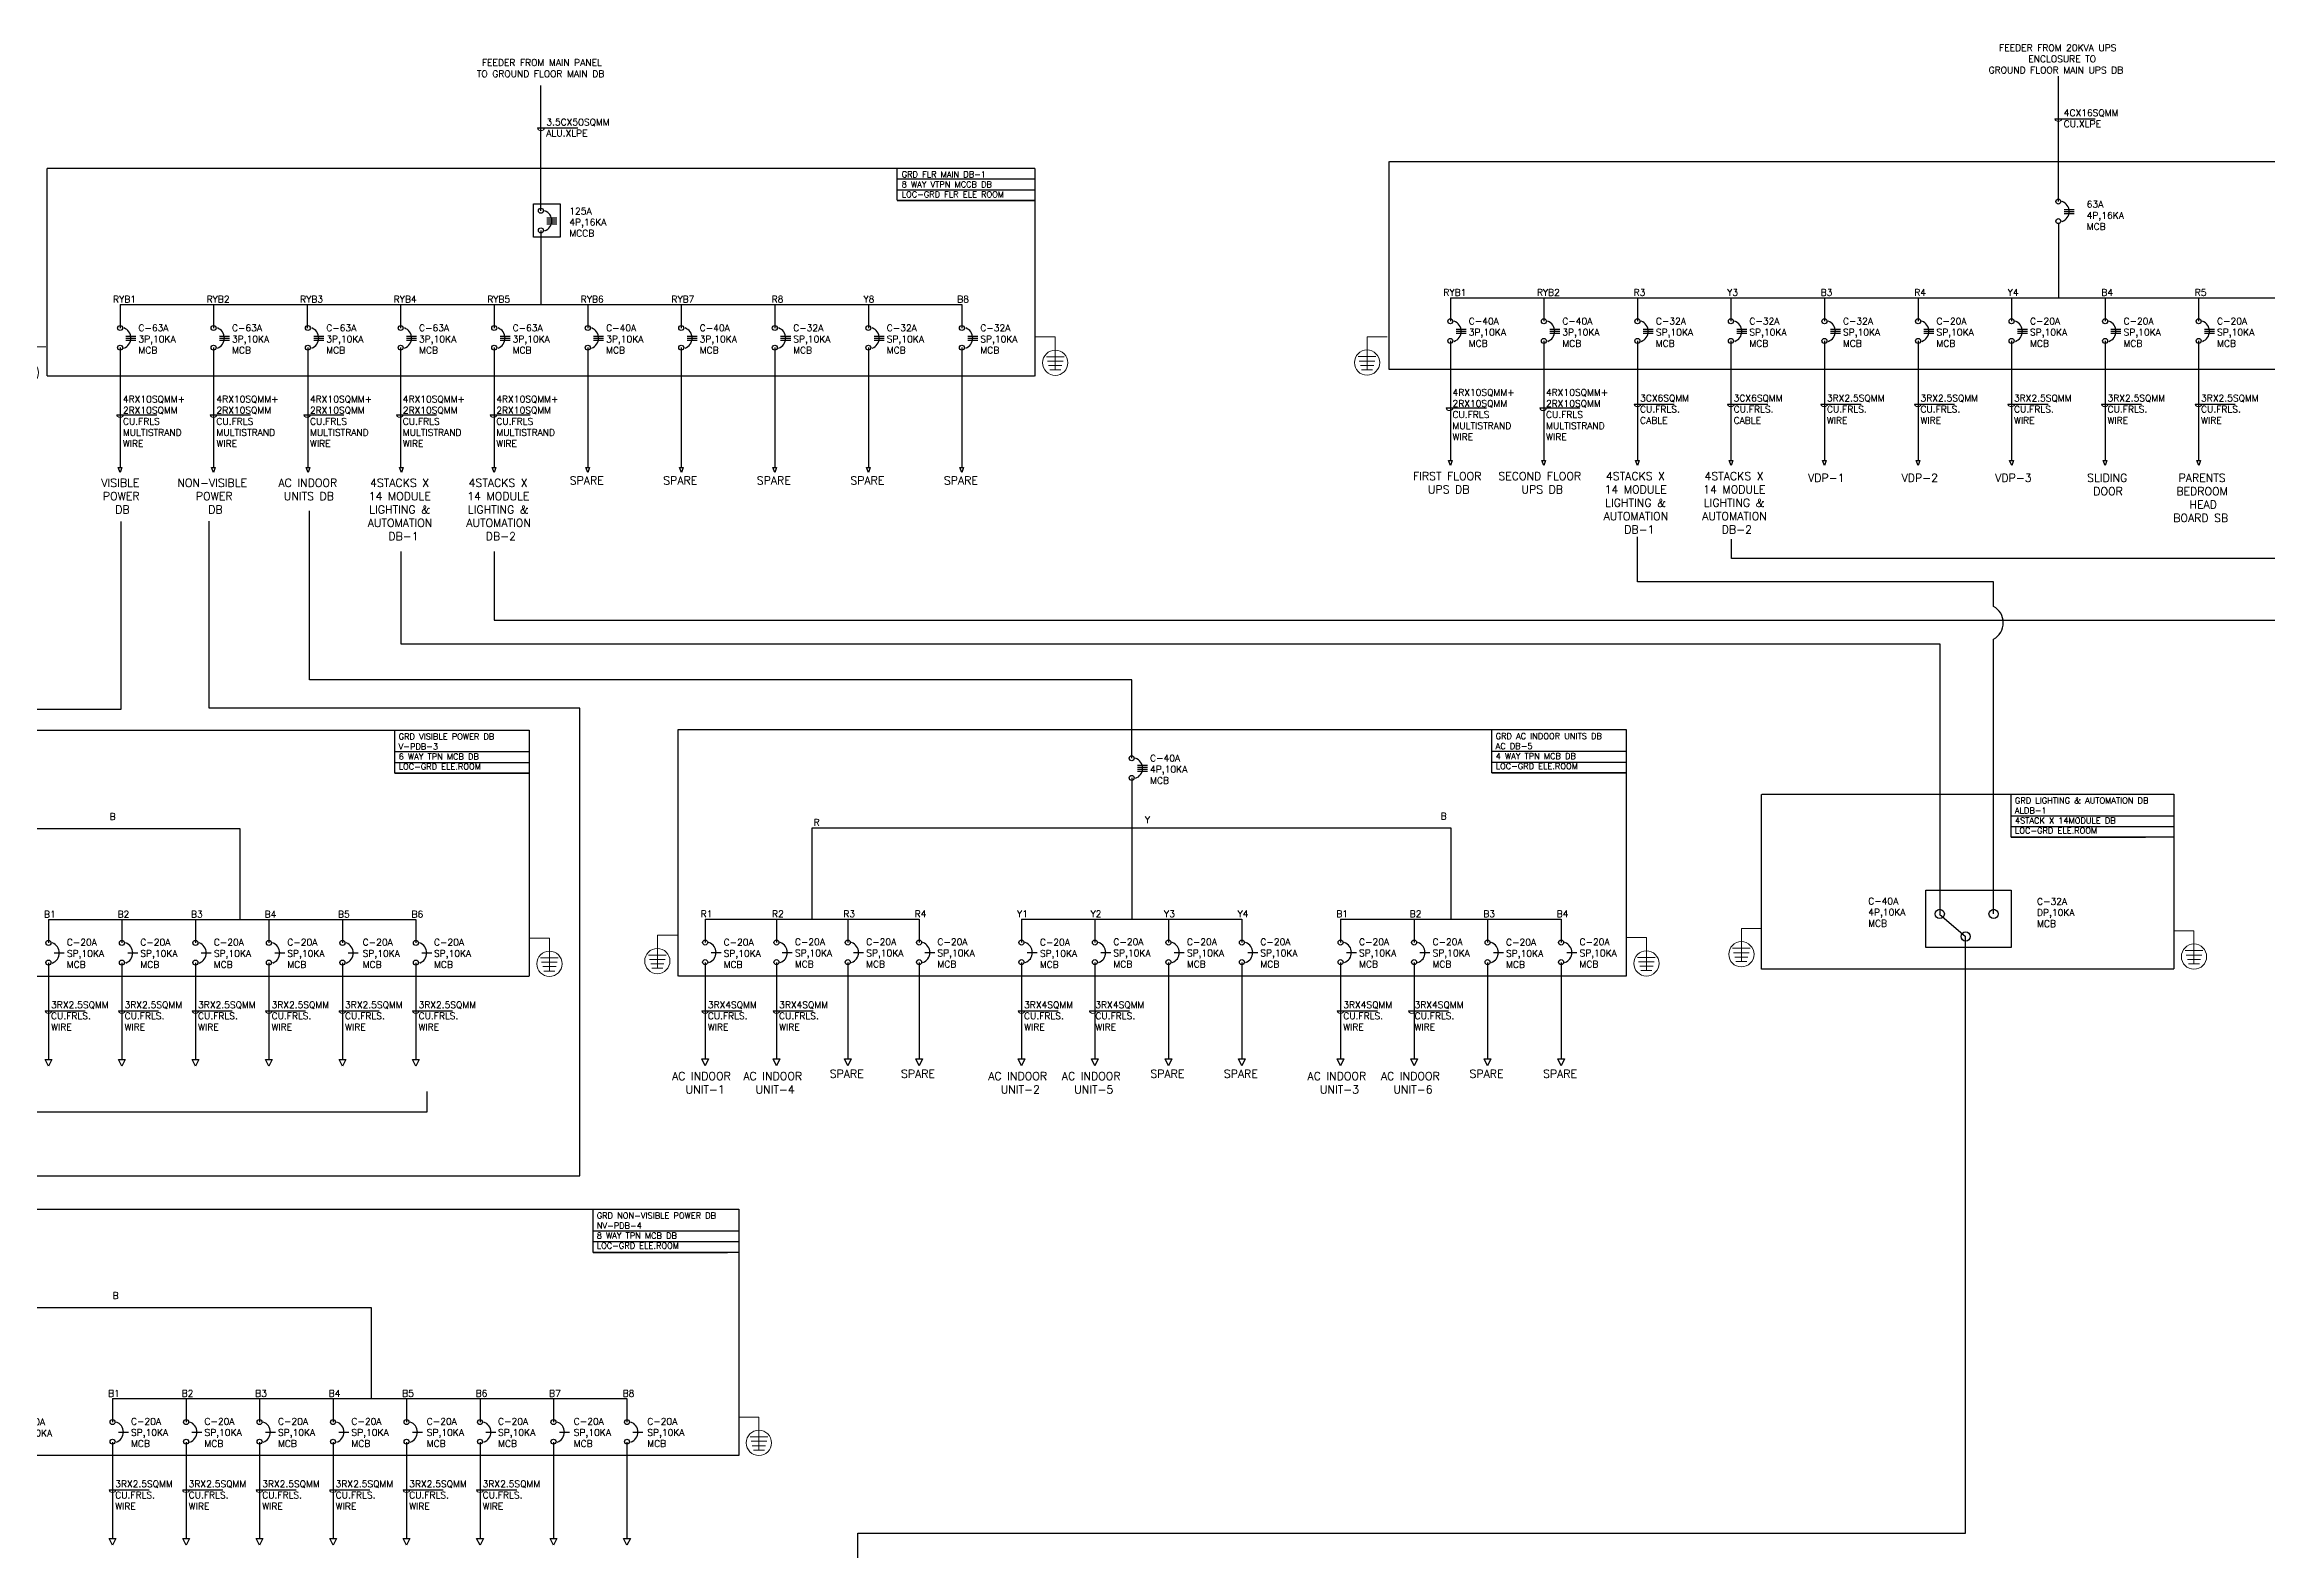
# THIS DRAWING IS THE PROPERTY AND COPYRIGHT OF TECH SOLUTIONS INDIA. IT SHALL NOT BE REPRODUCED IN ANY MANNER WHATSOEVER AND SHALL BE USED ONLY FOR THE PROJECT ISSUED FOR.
# Model space of a CAD drawing. Header units: inches. Extents: x 1505 to 45938, y 688 to 13260.
# Drawn here: x 5316 to 11971, y 4168 to 8677 of the extents above; entities that cross this region are included whole.
import ezdxf

# ---------------------------------------------------------------- set-up
doc = ezdxf.new("R2010")
doc.units = ezdxf.units.IN
doc.header["$MEASUREMENT"] = 0
doc.linetypes.add('DASHED', pattern=[0.75, 0.5, -0.25])
doc.linetypes.add('DASHED2', pattern=[0.375, 0.25, -0.125])
for name, color, linetype, lineweight in [('ELC.CABLE', 6, 'Continuous', 25), ('ELEC CT', 4, 'Continuous', 18), ('ELEC TEXT', 7, 'Continuous', 25), ('ELEC_PANEL', 3, 'DASHED', 30)]:
    doc.layers.add(name, color=color, linetype=linetype, lineweight=lineweight)
for name, color, linetype in [('ELEC MCB', 6, 'Continuous'), ('ELEC MCCB', 11, 'Continuous'), ('FITTING', 7, 'Continuous')]:
    doc.layers.add(name, color=color, linetype=linetype)
doc.styles.add('ANAMIKA', font='romans.shx')
doc.styles.add('SARVESH', font='romans.shx')

# ---------------------------------------------------------------- blocks, each defined once
blk = doc.blocks.new('3P MCB')
for points in [[(17.5, -24), (47.5, -24)], [(17.5, -30), (47.5, -30)], [(17.5, -36), (47.5, -36)]]:
    blk.add_lwpolyline(points)
at = {"lineweight": 25}
for centre in [(0, 0), (0, -58.8)]:
    blk.add_circle(centre, 7.5, dxfattribs=at)
blk.add_arc((0.6, -30), 31.9, 289.80387, 70.19613, dxfattribs=at)
blk = doc.blocks.new('EARTHING')
at = {"layer": 'ELEC CT', "color": 7}
for p, q in [((-8.8, 0), (8.8, 0)), ((-7.8, -4.4), (7.8, -4.4)), ((-6.6, -8.8), (6.6, -8.8)), ((-5.5, -13.2), (5.5, -13.2))]:
    blk.add_line(p, q, dxfattribs=at)
for points in [[(0, 19.7), (-20.1, 19.7)], [(0, -13.2), (0, 19.7)]]:
    blk.add_lwpolyline(points, dxfattribs=at)
blk.add_circle((0, -6), 12.6, dxfattribs=at)
blk = doc.blocks.new('4P MCCB')
at = {"lineweight": 25}
blk.add_lwpolyline([(-40, 100), (40, 100), (40, 0), (-40, 0)], close=True, dxfattribs=at)
for points in [[(0, 58.4), (30, 58.4)], [(0, 52.4), (30, 52.4)], [(0, 46.4), (30, 46.4)], [(0, 40.4), (30, 40.4)]]:
    blk.add_lwpolyline(points)
for centre in [(-17.5, 79.4), (-17.5, 20.6)]:
    blk.add_circle(centre, 7.5, dxfattribs=at)
blk.add_arc((-16.9, 49.4), 31.9, 289.80387, 70.19613, dxfattribs=at)
blk = doc.blocks.new('MCB SP')
blk.add_lwpolyline([(17.5, -30), (47.5, -30)])
at = {"lineweight": 25}
for centre in [(0, 0), (0, -58.8)]:
    blk.add_circle(centre, 7.5, dxfattribs=at)
blk.add_arc((0.6, -30), 31.9, 289.80387, 70.19613, dxfattribs=at)
blk = doc.blocks.new('4P MCB')
for points in [[(17.5, -21), (47.5, -21)], [(17.5, -27), (47.5, -27)], [(17.5, -33), (47.5, -33)], [(17.5, -39), (47.5, -39)]]:
    blk.add_lwpolyline(points)
at = {"lineweight": 25}
for centre in [(0, 0), (0, -58.8)]:
    blk.add_circle(centre, 7.5, dxfattribs=at)
blk.add_arc((0.6, -30), 31.9, 289.80387, 70.19613, dxfattribs=at)

msp = doc.modelspace()

# ---------------------------------------------------------------- linework, layer by layer
at = {"color": 6}
for points in [[(6802.3, 8179.5), (6802.3, 8555)], [(11344.4, 8207.2), (11344.4, 8582.7)], [(9524.4, 7789.9), (9524.4, 7431.4)], [(9804.4, 7789.9), (9804.4, 7431.4)], [(10084.4, 7789.9), (10084.4, 7431.4)], [(10364.4, 7789.9), (10364.4, 7431.4)], [(10644.4, 7789.9), (10644.4, 7431.4)], [(10924.4, 7789.9), (10924.4, 7431.4)], [(11204.4, 7789.9), (11204.4, 7431.4)], [(11484.4, 7789.9), (11484.4, 7431.4)], [(11764.4, 7789.9), (11764.4, 7431.4)], [(5542.3, 7769.7), (5542.3, 7411.2)], [(5822.3, 7769.7), (5822.3, 7411.2)], [(6104.5, 7769.7), (6104.5, 7411.2)], [(6382.3, 7769.7), (6382.3, 7411.2)], [(6662.3, 7769.7), (6662.3, 7411.2)], [(6942.3, 7769.7), (6942.3, 7411.2)], [(7222.3, 7769.7), (7222.3, 7411.2)], [(7502.3, 7769.7), (7502.3, 7411.2)], [(7782.3, 7769.7), (7782.3, 7411.2)], [(8062.3, 7769.7), (8062.3, 7411.2)], [(8570.5, 6540.3), (8570.5, 6775.1), (6109.9, 6775.1), (6109.9, 7281.6)], [(4418.7, 6539.1), (4418.7, 6686.9), (5546, 6686.9), (5546, 7249)], [(4428, 5104.7), (4428, 5290.5), (6919, 5290.5), (6919, 6690.4), (5809.4, 6690.4), (5809.4, 7250.5)], [(12778.5, 6074.2), (12778.5, 7138.4), (10366.5, 7138.4), (10366.5, 7196)], [(6382.8, 7159.6), (6382.8, 6883), (10989.4, 6883), (10989.4, 6074.2)], [(6662, 7159.2), (6662, 6953.3), (12616.8, 6953.3), (12616.8, 6073.8)], [(3098.2, 6057.3), (3098.2, 6330.4), (5901.2, 6330.4), (5901.2, 6057.3)], [(7613.9, 6058.6), (7613.9, 6331.6), (9525.9, 6331.6), (9525.9, 6058.6)], [(8570.5, 6331.6), (8570.5, 6058.6)], [(7750.6, 3391.9), (7750.6, 4220.1), (11066.9, 4220.1), (11066.9, 6006.7)], [(2562.2, 4622.9), (2562.2, 4896), (6293.8, 4896), (6293.8, 4622.9)]]:
    msp.add_lwpolyline(points, dxfattribs=at)
for points in [[(11334.4, 8455.2), (11454.4, 8455.2)], [(6792.3, 8427.5), (6912.3, 8427.5)], [(9512.2, 7589.2), (9632.2, 7589.2)], [(9792.2, 7589.2), (9912.2, 7589.2)], [(10074.4, 7600.9), (10194.4, 7600.9)], [(10354.4, 7600.9), (10474.4, 7600.9)], [(10633.7, 7600.9), (10753.7, 7600.9)], [(10913.7, 7600.9), (11033.7, 7600.9)], [(11193.7, 7600.9), (11313.7, 7600.9)], [(11473.7, 7600.9), (11593.7, 7600.9)], [(11753.7, 7600.9), (11873.7, 7600.9)], [(5532.3, 7569), (5652.3, 7569)], [(5812.3, 7569), (5932.3, 7569)], [(6092.3, 7569), (6212.3, 7569)], [(6370, 7569), (6490, 7569)], [(6650, 7569), (6770, 7569)], [(5317.9, 5784.4), (5437.9, 5784.4)], [(5537.9, 5784.4), (5657.9, 5784.4)], [(5757.9, 5784.4), (5877.9, 5784.4)], [(5977.9, 5784.4), (6097.9, 5784.4)], [(6197.9, 5784.4), (6317.9, 5784.4)], [(6417.9, 5784.4), (6537.9, 5784.4)], [(7283.8, 5784.4), (7403.8, 5784.4)], [(7497.2, 5784.4), (7617.2, 5784.4)], [(8230.5, 5784.4), (8350.5, 5784.4)], [(8443.9, 5784.4), (8563.9, 5784.4)], [(9185.9, 5784.4), (9305.9, 5784.4)], [(9399.3, 5784.4), (9519.3, 5784.4)], [(5509.8, 4350), (5629.8, 4350)], [(5729.8, 4350), (5849.8, 4350)], [(5949.8, 4350), (6069.8, 4350)], [(6169.8, 4350), (6289.8, 4350)], [(6389.8, 4350), (6509.8, 4350)], [(6609.8, 4350), (6729.8, 4350)]]:
    msp.add_lwpolyline(points)
msp.add_lwpolyline([(11150.6, 6074.2), (11150.6, 6896.8, 0.591952), (11150.6, 6995), (11150.6, 7068.6), (10084.7, 7068.6), (10084.7, 7203.2)], format="xyb", dxfattribs=at)
at = {"color": 7}
msp.add_lwpolyline([(2535.2, 5533.7), (2535.2, 5480.7), (4476.9, 5480.7), (4515.9, 5422.7), (4553.4, 5481.2), (6461.7, 5481.2), (6461.7, 5542.2)], dxfattribs=at)
at = {"layer": 'ELC.CABLE'}
for p, q in [((5542.3, 7898.5), (8062.3, 7898.5)), ((9524.4, 7918.6), (13164.4, 7918.6))]:
    msp.add_line(p, q, dxfattribs=at)
for points in [[(5542.3, 7898.5), (5542.3, 7828.5)], [(5822.3, 7898.5), (5822.3, 7828.5)], [(6102.3, 7898.5), (6102.3, 7828.5)], [(6382.3, 7898.5), (6382.3, 7828.5)], [(6662.3, 7898.5), (6662.3, 7828.5)], [(6942.3, 7898.5), (6942.3, 7828.5)], [(7222.3, 7898.5), (7222.3, 7828.5)], [(7502.3, 7898.5), (7502.3, 7828.5)], [(7782.3, 7898.5), (7782.3, 7828.5)], [(8062.3, 7898.5), (8062.3, 7828.5)], [(9524.4, 7918.6), (9524.4, 7848.6)], [(9804.4, 7918.6), (9804.4, 7848.6)], [(10084.4, 7918.6), (10084.4, 7848.6)], [(10364.4, 7918.6), (10364.4, 7848.6)], [(10644.4, 7918.6), (10644.4, 7848.6)], [(10924.4, 7918.6), (10924.4, 7848.6)], [(11204.4, 7918.6), (11204.4, 7848.6)], [(11484.4, 7918.6), (11484.4, 7848.6)], [(11764.4, 7918.6), (11764.4, 7848.6)], [(8570.5, 6481.6), (8570.5, 6331.6)], [(5327.9, 6057.3), (5327.9, 5987.3)], [(5327.9, 6057.3), (6427.9, 6057.3), (6427.9, 5987.3)], [(5547.9, 6057.3), (5547.9, 5987.3)], [(5767.9, 6057.3), (5767.9, 5987.3)], [(5987.9, 6057.3), (5987.9, 5987.3)], [(6207.9, 6057.3), (6207.9, 5987.3)], [(7293.8, 6058.6), (7293.8, 5988.6)], [(7293.8, 6058.6), (7934, 6058.6), (7934, 5988.6)], [(7507.2, 6058.6), (7507.2, 5988.6)], [(7720.6, 6058.6), (7720.6, 5988.6)], [(8240.5, 6058.6), (8240.5, 5988.6)], [(8240.5, 6058.6), (8900.5, 6058.6), (8900.5, 5988.6)], [(8460.5, 6058.6), (8460.5, 5988.6)], [(8680.5, 6058.6), (8680.5, 5988.6)], [(9195.9, 6058.6), (9195.9, 5988.6)], [(9195.9, 6058.6), (9855.9, 6058.6), (9855.9, 5988.6)], [(9415.9, 6058.6), (9415.9, 5988.6)], [(9635.9, 6058.6), (9635.9, 5988.6)], [(5327.9, 5927.5), (5327.9, 5638.7)], [(5547.9, 5927.5), (5547.9, 5638.7)], [(5767.9, 5927.5), (5767.9, 5638.7)], [(5987.9, 5927.5), (5987.9, 5638.7)], [(6207.9, 5927.5), (6207.9, 5638.7)], [(6427.9, 5927.5), (6427.9, 5638.7)], [(7293.8, 5928.8), (7293.8, 5639.9)], [(7507.2, 5928.8), (7507.2, 5639.9)], [(7720.6, 5928.8), (7720.6, 5639.9)], [(7934, 5928.8), (7934, 5639.9)], [(8240.5, 5928.8), (8240.5, 5639.9)], [(8460.5, 5928.8), (8460.5, 5639.9)], [(8680.5, 5928.8), (8680.5, 5639.9)], [(8900.5, 5928.8), (8900.5, 5639.9)], [(9195.9, 5928.8), (9195.9, 5639.9)], [(9415.9, 5928.8), (9415.9, 5639.9)], [(9635.9, 5928.8), (9635.9, 5639.9)], [(9855.9, 5928.8), (9855.9, 5639.9)], [(5519.8, 4622.9), (5519.8, 4552.9)], [(5519.8, 4622.9), (7059.8, 4622.9), (7059.8, 4552.9)], [(5739.8, 4622.9), (5739.8, 4552.9)], [(5959.8, 4622.9), (5959.8, 4552.9)], [(6179.8, 4622.9), (6179.8, 4552.9)], [(6399.8, 4622.9), (6399.8, 4552.9)], [(6619.8, 4622.9), (6619.8, 4552.9)], [(6839.8, 4622.9), (6839.8, 4552.9)], [(7059.8, 4622.9), (7059.8, 4552.9)], [(5519.8, 4493.1), (5519.8, 4204.3)], [(5739.8, 4493.1), (5739.8, 4204.3)], [(5959.8, 4493.1), (5959.8, 4204.3)], [(6179.8, 4493.1), (6179.8, 4204.3)], [(6399.8, 4493.1), (6399.8, 4204.3)], [(6619.8, 4493.1), (6619.8, 4204.3)], [(6839.8, 4493.1), (6839.8, 4204.2)], [(7059.8, 4493.1), (7059.8, 4204.2)]]:
    msp.add_lwpolyline(points, dxfattribs=at)
for points in [[(5327.9, 5618.7), (5317.9, 5638.7), (5337.9, 5638.7)], [(5547.9, 5618.7), (5537.9, 5638.7), (5557.9, 5638.7)], [(5767.9, 5618.7), (5757.9, 5638.7), (5777.9, 5638.7)], [(5987.9, 5618.7), (5977.9, 5638.7), (5997.9, 5638.7)], [(6207.9, 5618.7), (6197.9, 5638.7), (6217.9, 5638.7)], [(6427.9, 5618.7), (6417.9, 5638.7), (6437.9, 5638.7)], [(7293.8, 5619.9), (7283.8, 5639.9), (7303.8, 5639.9)], [(7507.2, 5619.9), (7497.2, 5639.9), (7517.2, 5639.9)], [(7720.6, 5619.9), (7710.6, 5639.9), (7730.6, 5639.9)], [(7934, 5619.9), (7924, 5639.9), (7944, 5639.9)], [(8240.5, 5619.9), (8230.5, 5639.9), (8250.5, 5639.9)], [(8460.5, 5619.9), (8450.5, 5639.9), (8470.5, 5639.9)], [(8680.5, 5619.9), (8670.5, 5639.9), (8690.5, 5639.9)], [(8900.5, 5619.9), (8890.5, 5639.9), (8910.5, 5639.9)], [(9195.9, 5619.9), (9185.9, 5639.9), (9205.9, 5639.9)], [(9415.9, 5619.9), (9405.9, 5639.9), (9425.9, 5639.9)], [(9635.9, 5619.9), (9625.9, 5639.9), (9645.9, 5639.9)], [(9855.9, 5619.9), (9845.9, 5639.9), (9865.9, 5639.9)], [(5519.8, 4184.3), (5509.8, 4204.3), (5529.8, 4204.3)], [(5739.8, 4184.3), (5729.8, 4204.3), (5749.8, 4204.3)], [(5959.8, 4184.3), (5949.8, 4204.3), (5969.8, 4204.3)], [(6179.8, 4184.3), (6169.8, 4204.3), (6189.8, 4204.3)], [(6399.8, 4184.3), (6389.8, 4204.3), (6409.8, 4204.3)], [(6619.8, 4184.3), (6609.8, 4204.3), (6629.8, 4204.3)], [(6839.8, 4184.2), (6829.8, 4204.2), (6849.8, 4204.2)], [(7059.8, 4184.2), (7049.8, 4204.2), (7069.8, 4204.2)]]:
    msp.add_lwpolyline(points, close=True, dxfattribs=at)
at = {"layer": 'ELEC TEXT', "color": 6}
for points in [[(6802.3, 8120.7), (6802.3, 7898.5)], [(11344.4, 8140.9), (11344.4, 7918.6)], [(5536.5, 7411.2), (5547.5, 7411.2), (5542.5, 7396.2), (5536.5, 7411.2)], [(5816.5, 7411.2), (5827.5, 7411.2), (5822.5, 7396.2), (5816.5, 7411.2)], [(6099, 7411.2), (6110, 7411.2), (6105, 7396.2), (6099, 7411.2)], [(6379, 7411.2), (6390, 7411.2), (6385, 7396.2), (6379, 7411.2)], [(6656.5, 7411.2), (6667.5, 7411.2), (6662.5, 7396.2), (6656.5, 7411.2)], [(6936.5, 7411.2), (6947.5, 7411.2), (6942.5, 7396.2), (6936.5, 7411.2)], [(7216.5, 7411.2), (7227.5, 7411.2), (7222.5, 7396.2), (7216.5, 7411.2)], [(7496.5, 7411.2), (7507.5, 7411.2), (7502.5, 7396.2), (7496.5, 7411.2)], [(7776.5, 7411.2), (7787.5, 7411.2), (7782.5, 7396.2), (7776.5, 7411.2)], [(8056.5, 7411.2), (8067.5, 7411.2), (8062.5, 7396.2), (8056.5, 7411.2)], [(9518.7, 7431.4), (9529.7, 7431.4), (9524.7, 7416.4), (9518.7, 7431.4)], [(9798.7, 7431.4), (9809.7, 7431.4), (9804.7, 7416.4), (9798.7, 7431.4)], [(10078.7, 7431.4), (10089.7, 7431.4), (10084.7, 7416.4), (10078.7, 7431.4)], [(10358.7, 7431.4), (10369.7, 7431.4), (10364.7, 7416.4), (10358.7, 7431.4)], [(10638.7, 7431.4), (10649.7, 7431.4), (10644.7, 7416.4), (10638.7, 7431.4)], [(10918.7, 7431.4), (10929.7, 7431.4), (10924.7, 7416.4), (10918.7, 7431.4)], [(11198.7, 7431.4), (11209.7, 7431.4), (11204.7, 7416.4), (11198.7, 7431.4)], [(11478.7, 7431.4), (11489.7, 7431.4), (11484.7, 7416.4), (11478.7, 7431.4)], [(11758.7, 7431.4), (11769.7, 7431.4), (11764.7, 7416.4), (11758.7, 7431.4)], [(10988.9, 6073.8), (11066.9, 6006.7)]]:
    msp.add_lwpolyline(points, dxfattribs=at)
msp.add_lwpolyline([(10948.1, 6145.5), (11203.1, 6145.5), (11203.1, 5974.2), (10948.1, 5974.2)], close=True, dxfattribs=at)
for centre in [(10989.4, 6074.2), (11150.6, 6074.2), (11066.9, 6006.7)]:
    msp.add_circle(centre, 13.8, dxfattribs=at)
at = {"layer": 'ELEC_PANEL', "linetype": 'DASHED2'}
for points in [[(9341.1, 8327.4), (13347.7, 8327.4), (13347.7, 7704.7), (9341.1, 7704.7)], [(5324.1, 8307.3), (8280.5, 8307.3), (8280.5, 7684.5), (5324.1, 7684.5)], [(2420.2, 6624.9), (6767.2, 6624.9), (6767.2, 5886.9), (2420.2, 5886.9)], [(7212.9, 6626.1), (10051, 6626.1), (10051, 5888.2), (7212.9, 5888.2)], [(10456, 6433.2), (11690.1, 6433.2), (11690.1, 5908.5), (10456, 5908.5)], [(1602.9, 5190.5), (7394.3, 5190.5), (7394.3, 4452.5), (1602.9, 4452.5)]]:
    msp.add_lwpolyline(points, close=True, dxfattribs=at)
at = {"layer": 'ELEC_PANEL'}
msp.add_lwpolyline([(7868.2, 8307.3), (8280.5, 8307.3), (8280.5, 8210.1), (7868.2, 8210)], close=True, dxfattribs=at)
at = {"layer": 'ELEC_PANEL', "linetype": 'Continuous'}
for points in [[(7868.2, 8274.9), (8280.5, 8274.9)], [(7868.2, 8242.5), (8280.5, 8242.5)], [(7868.2, 8210), (8280.5, 8210.1)], [(7868.2, 8210), (8280.5, 8210.1)], [(6767.2, 6495.2), (6365.2, 6495.2), (6365.2, 6624.9), (6767.2, 6624.9), (6767.2, 6463.4)], [(10051, 6496.5), (9649, 6496.5), (9649, 6626.1), (10051, 6626.1), (10051, 6496.5)], [(6365.2, 6560.1), (6767.2, 6560.1)], [(6365.2, 6527.6), (6767.2, 6527.7)], [(6365.2, 6527.6), (6767.2, 6527.7)], [(9649, 6561.3), (10051, 6561.3)], [(9649, 6528.9), (10051, 6528.9)], [(9649, 6528.9), (10051, 6528.9)], [(6365.2, 6495.2), (6767.2, 6495.2)], [(9649, 6496.5), (10051, 6496.5)], [(11690.1, 6303.6), (11203.4, 6303.6), (11203.4, 6433.2), (11690.1, 6433.2), (11690.1, 6303.6)], [(11203.4, 6368.4), (11690.1, 6368.4)], [(11203.4, 6336), (11605.4, 6336)], [(11203.4, 6336), (11690.1, 6336)], [(11203.4, 6303.6), (11605.4, 6303.6)], [(7394.3, 5060.8), (6958.2, 5060.8), (6958.2, 5190.5), (7394.3, 5190.5), (7394.3, 5060.8)], [(6958.2, 5125.6), (7394.3, 5125.7)], [(6958.2, 5093.2), (7360.2, 5093.3)], [(6958.2, 5093.2), (7394.3, 5093.3)], [(6958.2, 5060.8), (7360.2, 5060.8)]]:
    msp.add_lwpolyline(points, dxfattribs=at)
at = {"layer": 'ELEC_PANEL'}
msp.add_lwpolyline([(7868.2, 8242.5), (8212.7, 8242.5)], dxfattribs=at)
at = {"layer": 'FITTING', "lineweight": 15, "extrusion": (0, 0, -1)}
for centre in [(11344.4, 8455.2), (6802.3, 8427.5), (9522.2, 7589.2), (9802.2, 7589.2), (10084.4, 7600.9), (10364.4, 7600.9), (10643.7, 7600.9), (10923.7, 7600.9), (11203.7, 7600.9), (11483.7, 7600.9), (11763.7, 7600.9), (5542.3, 7569), (5822.3, 7569), (6102.3, 7569), (6380, 7569), (6660, 7569), (5327.9, 5784.4), (5547.9, 5784.4), (5767.9, 5784.4), (5987.9, 5784.4), (6207.9, 5784.4), (6427.9, 5784.4), (7293.8, 5784.4), (7507.2, 5784.4), (8240.5, 5784.4), (8453.9, 5784.4), (9195.9, 5784.4), (9409.3, 5784.4), (5519.8, 4350), (5739.8, 4350), (5959.8, 4350), (6179.8, 4350), (6399.8, 4350), (6619.8, 4350)]:
    msp.add_ellipse(centre, major_axis=(-10, 0), ratio=0.785432, start_param=3.141593, end_param=6.283185, dxfattribs=at)

# ---------------------------------------------------------------- block references
at = {"layer": 'ELEC MCB', "color": 6, "lineweight": 25}
for name, p in [('3P MCB', (11344.4, 8207.2)), ('3P MCB', (9524.4, 7848.6)), ('3P MCB', (9804.4, 7848.6)), ('3P MCB', (10084.4, 7848.6)), ('3P MCB', (10364.4, 7848.6)), ('3P MCB', (10644.4, 7848.6)), ('3P MCB', (10924.4, 7848.6)), ('3P MCB', (11204.4, 7848.6)), ('3P MCB', (11484.4, 7848.6)), ('3P MCB', (11764.4, 7848.6)), ('3P MCB', (5542.3, 7828.5)), ('3P MCB', (6662.3, 7828.5)), ('3P MCB', (6942.3, 7828.5)), ('3P MCB', (7222.3, 7828.5)), ('3P MCB', (7502.3, 7828.5)), ('3P MCB', (7782.3, 7828.5)), ('3P MCB', (8062.3, 7828.5)), ('4P MCB', (8570.5, 6540.3)), ('MCB SP', (5327.9, 5987.3)), ('MCB SP', (5547.9, 5987.3)), ('MCB SP', (5767.9, 5987.3)), ('MCB SP', (5987.9, 5987.3)), ('MCB SP', (6207.9, 5987.3)), ('MCB SP', (6427.9, 5987.3)), ('MCB SP', (7293.8, 5988.6)), ('MCB SP', (7507.2, 5988.6)), ('MCB SP', (7720.6, 5988.6)), ('MCB SP', (7934, 5988.6)), ('MCB SP', (8240.5, 5988.6)), ('MCB SP', (8460.5, 5988.6)), ('MCB SP', (8680.5, 5988.6)), ('MCB SP', (8900.5, 5988.6)), ('MCB SP', (9195.9, 5988.6)), ('MCB SP', (9415.9, 5988.6)), ('MCB SP', (9635.9, 5988.6)), ('MCB SP', (9855.9, 5988.6)), ('MCB SP', (5519.8, 4552.9)), ('MCB SP', (5739.8, 4552.9)), ('MCB SP', (5959.8, 4552.9)), ('MCB SP', (6179.8, 4552.9)), ('MCB SP', (6399.8, 4552.9)), ('MCB SP', (6619.8, 4552.9)), ('MCB SP', (6839.8, 4552.9)), ('MCB SP', (7059.8, 4552.9))]:
    msp.add_blockref(name, p, dxfattribs=at)
at = {"layer": 'ELEC MCB', "color": 2, "lineweight": 25, "true_color": 0xf1eb1f}
for p in [(5822.3, 7828.5), (6104.5, 7828.5), (6382.3, 7828.5)]:
    msp.add_blockref('3P MCB', p, dxfattribs=at)
at = {"layer": 'ELEC MCCB'}
msp.add_blockref('4P MCCB', (6819.8, 8100.1), dxfattribs=at)
at = {"layer": 'ELEC_PANEL', "color": 7, "yscale": 3, "zscale": 3}
for p, xscale in [((8341.8, 7742.5), 3), ((9275.1, 7742.9), -3), ((5260.2, 7713), -3), ((6827.6, 5942.9), 3), ((7150.7, 5951.1), -3), ((10111.3, 5944.1), 3), ((10395.6, 5971.4), -3), ((11750.4, 5964.4), 3), ((7454.6, 4508.5), 3)]:
    msp.add_blockref('EARTHING', p, dxfattribs=dict(at, xscale=xscale))

# ---------------------------------------------------------------- texts
at = {"layer": 'ELEC TEXT', "linetype": 'DASHED2', "char_height": 20, "attachment_point": 4, "style": 'SARVESH'}
for s, insert, width in [('\\pi47.52473;FEEDER FROM 20KVA UPS \\P\\pi134.66759;ENCLOSURE TO \\P\\pi16.09616,t76.09616;GROUND FLOOR MAIN UPS DB ', (11119.6, 8634.1), 493.145), ('\\pi23.45077;FEEDER FROM MAIN PANEL \\P\\pi8.21268,t68.21268;TO GROUND FLOOR MAIN DB ', (6602.1, 8606.4), 455.473), ('3.5CX50SQMM \\PALU.XLPE', (6818.4, 8428.4), 200.319), ('4CX16SQMM \\PCU.XLPE', (11360.6, 8456.1), 200.319), ('\\pt60.01;125A\\P\\ptz;4P,16KA\\PMCCB', (6887.1, 8145.4), 200.319), ('\\pt60.01;63A\\P\\ptz;4P,16KA\\PMCB', (11429.3, 8165.6), 200.319), ('\\pt60.01;RYB1', (5521.5, 7914.7), 200.319), ('\\pt60.01;RYB2', (5801.5, 7914.7), 200.319), ('\\pt60.01;RYB3', (6081.5, 7914.7), 200.319), ('\\pt60.01;RYB4', (6361.5, 7914.7), 200.319), ('\\pt60.01;RYB5', (6641.5, 7914.7), 200.319), ('\\pt60.01;RYB6', (6921.5, 7914.7), 200.319), ('\\pt60.01;RYB7', (7192.9, 7914.7), 200.319), ('\\pt60.01;R8', (7492.8, 7914.7), 200.319), ('\\pt60.01;Y8', (7767.6, 7914.7), 200.319), ('\\pt60.01;B8 ', (8048.2, 7914.7), 200.319), ('\\pt60.01;RYB1', (9503.7, 7934.9), 200.319), ('\\pt60.01;RYB2', (9783.7, 7934.9), 200.319), ('\\pt60.01;R3', (10072.9, 7934.9), 200.319), ('\\pt60.01;Y3', (10352.9, 7934.9), 200.319), ('\\pt60.01;B3', (10632.9, 7934.9), 200.319), ('\\pt60.01;R4', (10912.9, 7934.9), 200.319), ('\\pt60.01;Y4', (11192.9, 7934.9), 200.319), ('B4', (11472.9, 7934.9), 200.319), ('\\pt60.01;R5', (11752.9, 7934.9), 200.319), ('\\pt60.01;C-40A\\P\\ptz;3P,10KA\\PMCB', (9579.6, 7815.7), 200.319), ('\\pt60.01;C-40A\\P\\ptz;3P,10KA\\PMCB', (9859.6, 7815.7), 200.319), ('\\pt60.01;C-32A\\P\\ptz;SP,10KA\\PMCB', (10139.6, 7815.7), 200.319), ('\\pt60.01;C-32A\\P\\ptz;SP,10KA\\PMCB', (10419.6, 7815.7), 200.319), ('\\pt60.01;C-32A\\P\\ptz;SP,10KA\\PMCB', (10699.6, 7815.7), 200.319), ('\\pt60.01;C-20A\\P\\ptz;SP,10KA\\PMCB', (10979.6, 7815.7), 200.319), ('\\pt60.01;C-20A\\P\\ptz;SP,10KA\\PMCB', (11259.6, 7815.7), 200.319), ('\\pt60.01;C-20A\\P\\ptz;SP,10KA\\PMCB', (11539.6, 7815.7), 200.319), ('\\pt60.01;C-20A\\P\\ptz;SP,10KA\\PMCB', (11819.6, 7815.7), 200.319), ('\\pt60.01;C-63A\\P\\ptz;3P,10KA\\PMCB', (5597.4, 7795.5), 200.319), ('\\pt60.01;C-63A\\P\\ptz;3P,10KA\\PMCB', (5877.4, 7795.5), 200.319), ('\\pt60.01;C-63A\\P\\ptz;3P,10KA\\PMCB', (6159.6, 7795.5), 200.319), ('\\pt60.01;C-63A\\P\\ptz;3P,10KA\\PMCB', (6437.4, 7795.5), 200.319), ('\\pt60.01;C-63A\\P\\ptz;3P,10KA\\PMCB', (6717.4, 7795.5), 200.319), ('\\pt60.01;C-40A\\P\\ptz;3P,10KA\\PMCB', (6997.4, 7795.5), 200.319), ('\\pt60.01;C-40A\\P\\ptz;3P,10KA\\PMCB', (7277.4, 7795.5), 200.319), ('\\pt60.01;C-32A\\P\\ptz;SP,10KA\\PMCB', (7557.4, 7795.5), 200.319), ('\\pt60.01;C-32A\\P\\ptz;SP,10KA\\PMCB', (7837.4, 7795.5), 200.319), ('\\pt60.01;C-32A\\P\\ptz;SP,10KA\\PMCB', (8117.4, 7795.5), 200.319), ('4RX10SQMM+\\P2RX10SQMM CU.FRLS MULTISTRAND WIRE ', (5550.9, 7549), 200.319), ('4RX10SQMM+\\P2RX10SQMM CU.FRLS MULTISTRAND WIRE ', (5830.9, 7549), 200.319), ('4RX10SQMM+\\P2RX10SQMM CU.FRLS MULTISTRAND WIRE ', (6110.9, 7549), 200.319), ('4RX10SQMM+\\P2RX10SQMM CU.FRLS MULTISTRAND WIRE ', (6388.7, 7549), 200.319), ('4RX10SQMM+\\P2RX10SQMM CU.FRLS MULTISTRAND WIRE ', (6668.7, 7549), 200.319), ('4RX10SQMM+\\P2RX10SQMM CU.FRLS MULTISTRAND WIRE ', (9530.9, 7569.1), 200.319), ('4RX10SQMM+\\P2RX10SQMM CU.FRLS MULTISTRAND WIRE ', (9810.9, 7569.1), 200.319), ('3CX6SQMM \\PCU.FRLS.\\PCABLE', (10092.4, 7585.3), 200.319), ('3CX6SQMM \\PCU.FRLS.\\PCABLE', (10372.4, 7585.3), 200.319), ('3RX2.5SQMM \\PCU.FRLS.\\PWIRE', (10651.7, 7585.3), 200.319), ('3RX2.5SQMM \\PCU.FRLS.\\PWIRE', (10931.7, 7585.3), 200.319), ('3RX2.5SQMM \\PCU.FRLS.\\PWIRE', (11211.7, 7585.3), 200.319), ('3RX2.5SQMM \\PCU.FRLS.\\PWIRE', (11491.7, 7585.3), 200.319), ('3RX2.5SQMM \\PCU.FRLS.\\PWIRE', (11771.7, 7585.3), 200.319), ('\\pt60.01;C-40A\\P\\ptz;4P,10KA\\PMCB', (8625.7, 6507.3), 200.319), ('\\pt60.01;B', (5510.8, 6365.8), 200.319), ('\\pt60.01;R', (7618.3, 6348.3), 200.319), ('\\pt60.01;Y', (8610.5, 6356), 200.319), ('\\pt60.01;B', (9495.7, 6367), 200.319), ('\\pt60.01;C-40A\\P\\ptz;4P,10KA\\PMCB', (10775.3, 6079.4), 200.319), ('\\pt60.01;B1', (5314.8, 6073.2), 200.319), ('\\pt60.01;B2', (5534.8, 6073.2), 200.319), ('\\pt60.01;B3', (5754.8, 6073.2), 200.319), ('\\pt60.01;B4', (5974.8, 6073.2), 200.319), ('\\pt60.01;B5', (6194.8, 6073.2), 200.319), ('\\pt60.01;B6', (6414.8, 6073.2), 200.319), ('\\pt60.01;R1', (7280.7, 6074.5), 200.319), ('\\pt60.01;R2', (7494.1, 6074.5), 200.319), ('\\pt60.01;R3', (7707.5, 6074.5), 200.319), ('\\pt60.01;R4', (7920.9, 6074.5), 200.319), ('\\pt60.01;Y1', (8227.4, 6074.5), 200.319), ('\\pt60.01;Y2', (8447.4, 6074.5), 200.319), ('\\pt60.01;Y3', (8667.4, 6074.5), 200.319), ('\\pt60.01;Y4', (8887.4, 6074.5), 200.319), ('\\pt60.01;B1', (9182.8, 6074.5), 200.319), ('\\pt60.01;B2', (9402.8, 6074.5), 200.319), ('\\pt60.01;B3', (9622.8, 6074.5), 200.319), ('\\pt60.01;B4', (9842.8, 6074.5), 200.319), ('\\pt60.01;C-32A\\P\\ptz;DP,10KA\\PMCB', (11280.6, 6078.4), 200.319), ('\\pt60.01;C-20A\\P\\ptz;SP,10KA\\PMCB', (5383, 5956), 200.319), ('\\pt60.01;C-20A\\P\\ptz;SP,10KA\\PMCB', (5603, 5956), 200.319), ('\\pt60.01;C-20A\\P\\ptz;SP,10KA\\PMCB', (5823, 5956), 200.319), ('\\pt60.01;C-20A\\P\\ptz;SP,10KA\\PMCB', (6043, 5956), 200.319), ('\\pt60.01;C-20A\\P\\ptz;SP,10KA\\PMCB', (6268.6, 5956), 200.319), ('\\pt60.01;C-20A\\P\\ptz;SP,10KA\\PMCB', (6482, 5956), 200.319), ('\\pt60.01;C-20A\\P\\ptz;SP,10KA\\PMCB', (7349, 5956), 200.319), ('\\pt60.01;C-20A\\P\\ptz;SP,10KA\\PMCB', (7562.4, 5957.2), 200.319), ('\\pt60.01;C-20A\\P\\ptz;SP,10KA\\PMCB', (7775.8, 5957.2), 200.319), ('\\pt60.01;C-20A\\P\\ptz;SP,10KA\\PMCB', (7989.1, 5957.2), 200.319), ('\\pt60.01;C-20A\\P\\ptz;SP,10KA\\PMCB', (8295.7, 5956), 200.319), ('\\pt60.01;C-20A\\P\\ptz;SP,10KA\\PMCB', (8515.7, 5957.2), 200.319), ('\\pt60.01;C-20A\\P\\ptz;SP,10KA\\PMCB', (8735.7, 5957.2), 200.319), ('\\pt60.01;C-20A\\P\\ptz;SP,10KA\\PMCB', (8955.7, 5957.2), 200.319), ('\\pt60.01;C-20A\\P\\ptz;SP,10KA\\PMCB', (9251.1, 5957.2), 200.319), ('\\pt60.01;C-20A\\P\\ptz;SP,10KA\\PMCB', (9471.1, 5957.2), 200.319), ('\\pt60.01;C-20A\\P\\ptz;SP,10KA\\PMCB', (9691.1, 5956), 200.319), ('\\pt60.01;C-20A\\P\\ptz;SP,10KA\\PMCB', (9911.1, 5957.2), 200.319), ('3RX2.5SQMM \\PCU.FRLS.\\PWIRE', (5335.9, 5768.8), 200.319), ('3RX2.5SQMM \\PCU.FRLS.\\PWIRE', (5555.9, 5768.8), 200.319), ('3RX2.5SQMM \\PCU.FRLS.\\PWIRE', (5775.9, 5768.8), 200.319), ('3RX2.5SQMM \\PCU.FRLS.\\PWIRE', (5995.9, 5768.8), 200.319), ('3RX2.5SQMM \\PCU.FRLS.\\PWIRE', (6215.9, 5768.8), 200.319), ('3RX2.5SQMM \\PCU.FRLS.\\PWIRE', (6435.9, 5768.8), 200.319), ('3RX4SQMM \\PCU.FRLS.\\PWIRE', (7301.8, 5768.8), 200.319), ('3RX4SQMM \\PCU.FRLS.\\PWIRE', (7515.2, 5768.8), 200.319), ('3RX4SQMM \\PCU.FRLS.\\PWIRE', (8248.5, 5768.8), 200.319), ('3RX4SQMM \\PCU.FRLS.\\PWIRE', (8461.9, 5768.8), 200.319), ('3RX4SQMM \\PCU.FRLS.\\PWIRE', (9203.9, 5768.8), 200.319), ('3RX4SQMM \\PCU.FRLS.\\PWIRE', (9417.3, 5768.8), 200.319), ('\\pt60.01;B', (5520, 4931.4), 200.319), ('\\pt60.01;B1', (5506.7, 4638.8), 200.319), ('\\pt60.01;B2', (5726.7, 4638.8), 200.319), ('\\pt60.01;B3', (5946.7, 4638.8), 200.319), ('\\pt60.01;B4', (6166.7, 4638.8), 200.319), ('\\pt60.01;B5', (6386.7, 4638.8), 200.319), ('\\pt60.01;B6', (6606.7, 4638.8), 200.319), ('\\pt60.01;B7', (6826.7, 4638.8), 200.319), ('\\pt60.01;B8', (7046.7, 4638.8), 200.319), ('\\pt60.01;C-20A\\P\\ptz;SP,10KA\\PMCB', (5227.8, 4519.9), 200.319), ('\\pt60.01;C-20A\\P\\ptz;SP,10KA\\PMCB', (5575, 4521.6), 200.319), ('\\pt60.01;C-20A\\P\\ptz;SP,10KA\\PMCB', (5795, 4521.6), 200.319), ('\\pt60.01;C-20A\\P\\ptz;SP,10KA\\PMCB', (6015, 4521.6), 200.319), ('\\pt60.01;C-20A\\P\\ptz;SP,10KA\\PMCB', (6235, 4521.6), 200.319), ('\\pt60.01;C-20A\\P\\ptz;SP,10KA\\PMCB', (6460.5, 4521.6), 200.319), ('\\pt60.01;C-20A\\P\\ptz;SP,10KA\\PMCB', (6673.9, 4521.6), 200.319), ('\\pt60.01;C-20A\\P\\ptz;SP,10KA\\PMCB', (6900.5, 4521.6), 200.319), ('\\pt60.01;C-20A\\P\\ptz;SP,10KA\\PMCB', (7120.5, 4521.6), 200.319), ('3RX2.5SQMM \\PCU.FRLS.\\PWIRE', (5527.8, 4334.4), 200.319), ('3RX2.5SQMM \\PCU.FRLS.\\PWIRE', (5747.8, 4334.4), 200.319), ('3RX2.5SQMM \\PCU.FRLS.\\PWIRE', (5967.8, 4334.4), 200.319), ('3RX2.5SQMM \\PCU.FRLS.\\PWIRE', (6187.8, 4334.4), 200.319), ('3RX2.5SQMM \\PCU.FRLS.\\PWIRE', (6407.8, 4334.4), 200.319), ('3RX2.5SQMM \\PCU.FRLS.\\PWIRE', (6627.8, 4334.4), 200.319)]:
    msp.add_mtext(s, dxfattribs=dict(at, insert=insert, width=width))
at = {"layer": 'ELEC TEXT', "attachment_point": 1, "style": 'ANAMIKA'}
for s, insert, char_height, width in [('GRD FLR MAIN DB-1\\P8 WAY VTPN MCCB DB\\PLOC-GRD FLR ELE ROOM', (7882.1, 8297.5), 18, 461.336), ('\\pi28.26213;FIRST FLOOR \\P\\pi72.83355;UPS DB', (9384.4, 7397.2), 24, 281.667), ('\\pi3.6907;SECOND FLOOR \\P\\pi72.83355;UPS DB', (9664.4, 7397.2), 24, 281.667), ('\\pi12.40625;4STACKS X \\P\\pi8.40625;14 MODULE \\P\\pi10.12053;LIGHTING & \\P\\pi5.5491;AUTOMATION \\P\\pi67.26339;DB-1', (9977.7, 7397.2), 24, 220.241), ('\\pi30.02695;4STACKS X \\P\\pi26.02695;14 MODULE \\P\\pi27.74123;LIGHTING & \\P\\pi23.16981;AUTOMATION \\P\\pi81.45552;DB-2', (10255.2, 7397.2), 24, 255.482), ('VDP-1', (10595.3, 7391.9), 24, 140.754), ('VDP-2', (10875.3, 7391.9), 24, 140.754), ('VDP-3', (11155.3, 7391.9), 24, 140.754), ('\\pi6.94865;SLIDING \\P\\pi25.23437;DOOR', (11423.7, 7391.9), 24, 140.754), ('\\pi35.28711;PARENTS \\P\\pi28.42997;BEDROOM\\P\\pi67.85854;HEAD \\P\\pi19.28711;BOARD SB', (11669.1, 7391.9), 24, 219.146), ('\\pi7.38641;VISIBLE \\P\\pi11.95783;POWER\\P\\pi49.10069;DB', (5478.8, 7377), 24, 138.201), ('\\pi-54.09065;NON-VISIBLE\\P\\pi1.33792;POWER\\P\\pi38.48078;DB', (5767.8, 7377), 24, 116.962), ('\\pi11.56924;AC INDOOR \\P\\pi27.56924;UNITS DB', (6004.8, 7377), 24, 219.71), ('\\pi12.40625;4STACKS X \\P\\pi8.40625;14 MODULE \\P\\pi10.12053;LIGHTING & \\P\\pi5.5491;AUTOMATION \\P\\pi67.26339;DB-1', (6278.1, 7377), 24, 220.241), ('\\pi30.02695;4STACKS X \\P\\pi26.02695;14 MODULE \\P\\pi27.74123;LIGHTING & \\P\\pi23.16981;AUTOMATION \\P\\pi81.45552;DB-2', (6555.6, 7377), 24, 255.482), ('SPARE', (6888.4, 7384), 24, 140.754), ('SPARE', (7168.4, 7384), 24, 140.754), ('SPARE', (7448.4, 7384), 24, 140.754), ('SPARE', (7728.4, 7384), 24, 140.754), ('SPARE', (8008.4, 7384), 24, 140.754), ('GRD VISIBLE POWER DB \\PV-PDB-3  \\P6 WAY TPN MCB DB\\PLOC-GRD ELE.ROOM', (6376.3, 6614.4), 18, 649.053), ('GRD AC INDOOR UNITS DB \\PAC DB-5  \\P4 WAY TPN MCB DB\\PLOC-GRD ELE.ROOM', (9660.1, 6615.7), 18, 649.053), ('GRD LIGHTING & AUTOMATION DB\\PALDB-1  \\P4STACK X 14MODULE DB\\PLOC-GRD ELE.ROOM', (11214.5, 6422.7), 18, 649.053), ('\\pi3.3348;AC INDOOR \\P\\pi43.90623;UNIT-1', (7191.3, 5600.7), 24, 203.241), ('\\pi3.3348;AC INDOOR \\P\\pi39.90623;UNIT-4', (7404.7, 5600.7), 24, 203.241), ('SPARE', (7666.5, 5607.7), 24, 140.754), ('SPARE', (7879.9, 5607.7), 24, 140.754), ('\\pi3.3348;AC INDOOR \\P\\pi40.47765;UNIT-2', (8138, 5600.7), 24, 203.241), ('\\pi3.3348;AC INDOOR \\P\\pi40.47765;UNIT-5', (8358, 5600.7), 24, 203.241), ('SPARE', (8626.4, 5607.7), 24, 140.754), ('SPARE', (8846.4, 5607.7), 24, 140.754), ('\\pi3.3348;AC INDOOR \\P\\pi40.47765;UNIT-3', (9093.4, 5600.7), 24, 203.241), ('\\pi3.3348;AC INDOOR \\P\\pi40.47765;UNIT-6', (9313.4, 5600.7), 24, 203.241), ('SPARE', (9581.8, 5607.7), 24, 140.754), ('SPARE', (9801.8, 5607.7), 24, 140.754), ('GRD NON-VISIBLE POWER DB \\PNV-PDB-4  \\P8 WAY TPN MCB DB\\PLOC-GRD ELE.ROOM', (6969.2, 5180), 18, 649.053)]:
    msp.add_mtext(s, dxfattribs=dict(at, insert=insert, char_height=char_height, width=width))

doc.saveas('drawing.dxf')
